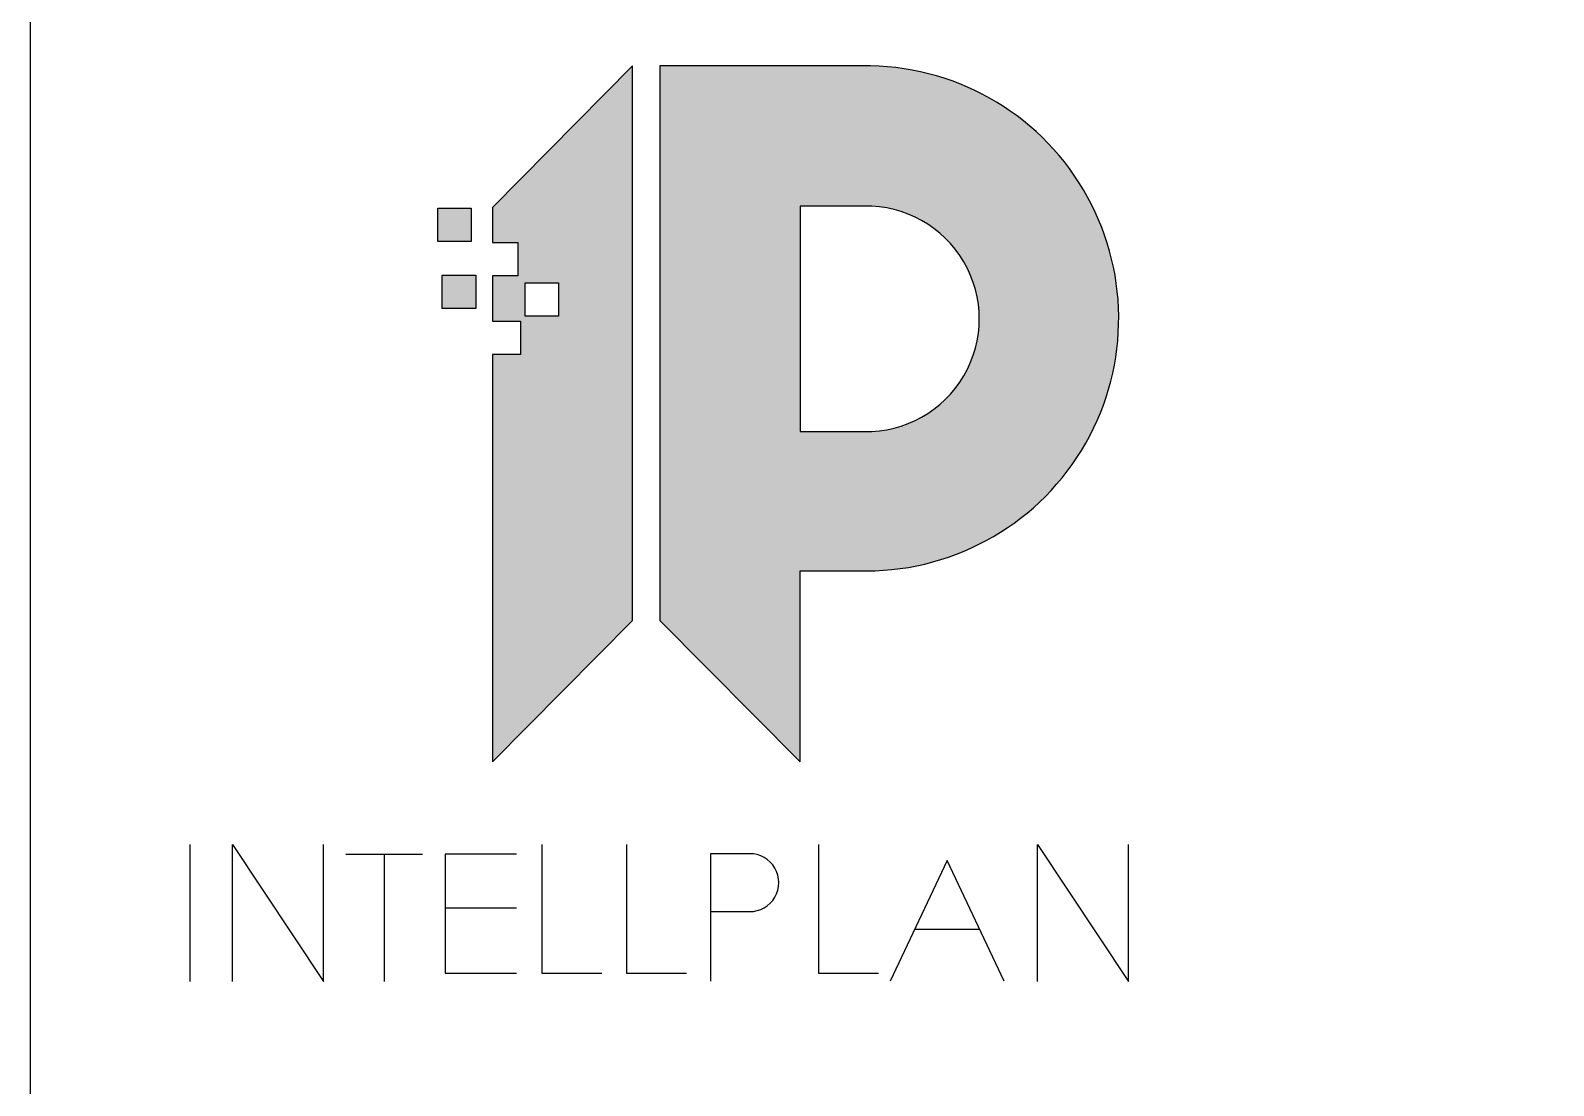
# Model space of a CAD drawing. Header units: millimetres. Extents: x -244126 to 368105, y -173968 to 259060.
# Drawn here: x -170496 to -168702, y 69426 to 70669 of the extents above; entities that cross this region are included whole.
import ezdxf
from ezdxf.enums import TextEntityAlignment as Align

# ---------------------------------------------------------------- set-up
doc = ezdxf.new("R2010")
doc.units = ezdxf.units.MM
doc.header["$MEASUREMENT"] = 0
for name, color, linetype in [('A00-TITLEBLOCK+XREF', 7, 'Continuous'), ('HEADtext', 7, 'Continuous'), ('LOGO', 7, 'Continuous'), ('TTB_A1$0$A00-TITLEBLOCK  XREF', 7, 'Continuous')]:
    doc.layers.add(name, color=color, linetype=linetype)
doc.styles.add('Cordia2', font='cordia.shx', dxfattribs={"height": 0.2})

# ---------------------------------------------------------------- blocks, each defined once
blk = doc.blocks.new('A$C93b86849')
at = {"layer": 'LOGO'}
h = blk.add_hatch(color=0, dxfattribs=at)
h.dxf.hatch_style = 1
h.paths.add_polyline_path([(0.6626277320766577, 1.821970397896223), (0.5837491949585569, 1.821970397896223), (0.5837491949585569, 1.743661228441482), (0.6626277320766576, 1.743661228441482)])
h.paths.add_polyline_path([(0.5945436019507042, 1.664595676003131), (0.5945436019507041, 1.58628650654839), (0.6734221390688049, 1.58628650654839), (0.673422139068805, 1.664595676003131)])
h.paths.add_polyline_path([(1.042606996626375, 2.157577215855156), (0.7125922457503862, 1.824027487449769), (0.7125922457503862, 1.741302634651419), (0.7727428718586679, 1.741302634651419), (0.7727428718586679, 1.662993465196678), (0.7125922457503862, 1.662993465196678), (0.7125922457503862, 1.555859101571684), (0.7784494422296575, 1.555859101571684), (0.7784494422296575, 1.477549932116943), (0.712592245750386, 1.477549932116943), (0.7125922457503862, 0.5172239877838968), (1.042606996626375, 0.8506463623942865)])
h.paths.add_polyline_path([(0.868371516253717, 1.646016522840881), (0.8683715162537169, 1.56770735338614), (0.7894929791356162, 1.56770735338614), (0.7894929791356162, 1.646016522840881)], flags=16)
h.paths.add_polyline_path([(1.10735651015915, 0.8506463623942863), (1.437371261035139, 0.5172239877838973), (1.437371261035139, 0.9674842862030458), (1.594288685640947, 0.9674842862030459, 1.00675137840131), (1.583533778295413, 2.157577215855156), (1.10735651015915, 2.157577215855155)])
h.paths.add_polyline_path([(1.437371261035134, 1.827253880457448), (1.588530201448748, 1.827253880457455, -1.020355624778917), (1.588530201448748, 1.295955787399578), (1.437371261035139, 1.295955787399578)], flags=16)
at = {"layer": 'LOGO', "color": 0}
for p, q in [((0, 0.3226074068098796), (0, 0)), ((0.3670111073636235, 0.3003825613772904), (0.5479265422553681, 0.3003825613772904)), ((0.4574688248094958, 0.3003825613772904), (0.4574688248094958, 0)), ((0.6017153270698259, 0.1735168929988333), (0.7692494102581122, 0.1735168929988333)), ((1.707507079734455, 0.123110402636172), (1.860295677127965, 0.123110402636172))]:
    blk.add_line(p, q, dxfattribs=at)
for points in [[(0.7125922457503862, 1.555859101571684), (0.7784494422296575, 1.555859101571684), (0.7784494422296575, 1.477549932116943), (0.7125922457503862, 1.477549932116943), (0.7125922457503862, 0.5172239877838969), (0.7125922457503862, 0.5172239877838969), (1.042606996626375, 0.8506463623942864), (1.042606996626375, 2.157577215855156), (0.7125922457503862, 1.824027487449769), (0.7125922457503862, 1.741302634651419), (0.772742871858668, 1.741302634651419), (0.772742871858668, 1.662993465196678), (0.7125922457503862, 1.662993465196678)], [(0.5837491949585569, 1.821970397896223), (0.6626277320766576, 1.821970397896223), (0.6626277320766576, 1.743661228441482), (0.5837491949585569, 1.743661228441482)], [(0.5945436019507042, 1.664595676003131), (0.6734221390688049, 1.664595676003131), (0.6734221390688049, 1.58628650654839), (0.5945436019507042, 1.58628650654839)], [(0.7894929791356162, 1.646016522840881), (0.8683715162537169, 1.646016522840881), (0.8683715162537169, 1.56770735338614), (0.7894929791356162, 1.56770735338614)]]:
    blk.add_lwpolyline(points, close=True, dxfattribs=at)
for points in [[(1.583533778295418, 2.157577215855156), (1.10735651015915, 2.157577215855156), (1.10735651015915, 0.8506463623942864), (1.437371261035139, 0.5172239877838969), (1.437371261035139, 0.9674842862030459), (1.594288685640947, 0.9674842862030459, 1.006751378401335)], [(1.437371261035139, 1.295955787399578), (1.588530201448748, 1.295955787399578, 1.020355624778931), (1.588530201448748, 1.827253880457455), (1.437371261035139, 1.827253880457448)]]:
    blk.add_lwpolyline(points, format="xyb", close=True, dxfattribs=at)
for points in [[(0.100420233666739, 0), (0.100420233666739, 0.3226074068098796), (0.3148087976404099, 0), (0.3148087976404099, 0.3226074068098796)], [(0.7692494102581122, 0.3003825613772904), (0.6017153270698259, 0.3003825613772904), (0.6017153270698259, 0.01989701159521928), (0.7692494102581122, 0.01989701159521928)], [(0.8292358306927667, 0.3226832435595384), (0.8292358306927667, 0.01989701159521928), (0.9706691116948605, 0.01989701159521928)], [(1.028227714565901, 0.3226832435595384), (1.028227714565901, 0.01989701159521928), (1.169660995567995, 0.01989701159521928)], [(1.480563560300993, 0.3226832435595384), (1.480563560300993, 0.01989701159521928), (1.621996841303087, 0.01989701159521928)], [(1.996740427697148, 0), (1.996740427697148, 0.3226074068098796), (2.211128991670819, 0), (2.211128991670819, 0.3226074068098796)], [(1.918021299867121, 0.0005366690359664972), (1.78390137843121, 0.2853249266672151), (1.649781456995299, 0.0005366690359664972)]]:
    blk.add_lwpolyline(points, dxfattribs=at)
blk.add_lwpolyline([(1.226286560358403, 0.1646774465084775), (1.318614162859831, 0.1646774465084775, 1.002982366835645), (1.318614162859831, 0.301164317778003), (1.226286560358403, 0.3011643177780172), (1.226286560358403, 0.0007898362040066331)], format="xyb", dxfattribs=at)
blk = doc.blocks.new('Titleblock-Andaman2')
at = {"layer": 'TTB_A1$0$A00-TITLEBLOCK  XREF', "color": 40, "ltscale": 0.01}
for points in [[(72.95207300153561, 58.40745069168406), (83.20176089182496, 58.40745069168406), (83.20176089182496, 1.007450179433363), (72.95207300153561, 1.007450179433363)], [(72.95207300153561, 33.72531387303388), (83.20176089182496, 33.72531387303388), (83.20176089182496, 1.007450179433363), (72.95207300153561, 1.007450179433363)]]:
    blk.add_lwpolyline(points, close=True, dxfattribs=at)
at = {"layer": 'A00-TITLEBLOCK+XREF'}
blk.add_blockref('A$C93b86849', (73.32764332985971, 19.8316384844984), dxfattribs=at)
at = {"layer": 'HEADtext', "color": 3, "style": 'Cordia2'}
for tag, p in [('P-NAME1', (78.07691694668029, 26.21717535844436)), ('P-NAME2', (78.07691694668029, 25.61717535835123)), ('TITLE1', (78.07691694668029, 16.38335407153136)), ('TITLE2', (78.07691694668029, 15.78335407155464)), ('DRAW-NAME1', (79.344576942618, 14.93445117993178)), ('DRAW-NAME2', (79.344576942618, 14.33445117995507))]:
    blk.add_attdef(tag, text='', height=0.2, dxfattribs=at).set_placement(p, align=Align.CENTER)
for tag, p in [('SCALE-A1', (75.84069249976892, 2.550492041165853)), ('SCALE-A3', (75.84069249976892, 2.182680955043907)), ('DATE', (75.32411129772663, 1.330038172662171)), ('DWG.NO', (80.33022297464777, 1.330038172662171))]:
    blk.add_attdef(tag, p, '', height=0.2, dxfattribs=at)

msp = doc.modelspace()

# ---------------------------------------------------------------- block references
at = {"color": 1, "xscale": 500, "yscale": 500, "zscale": 500}
msp.add_blockref('Titleblock-Andaman2', (-206972.2190660426, 59632.99742133086), dxfattribs=at)

doc.saveas('drawing.dxf')
